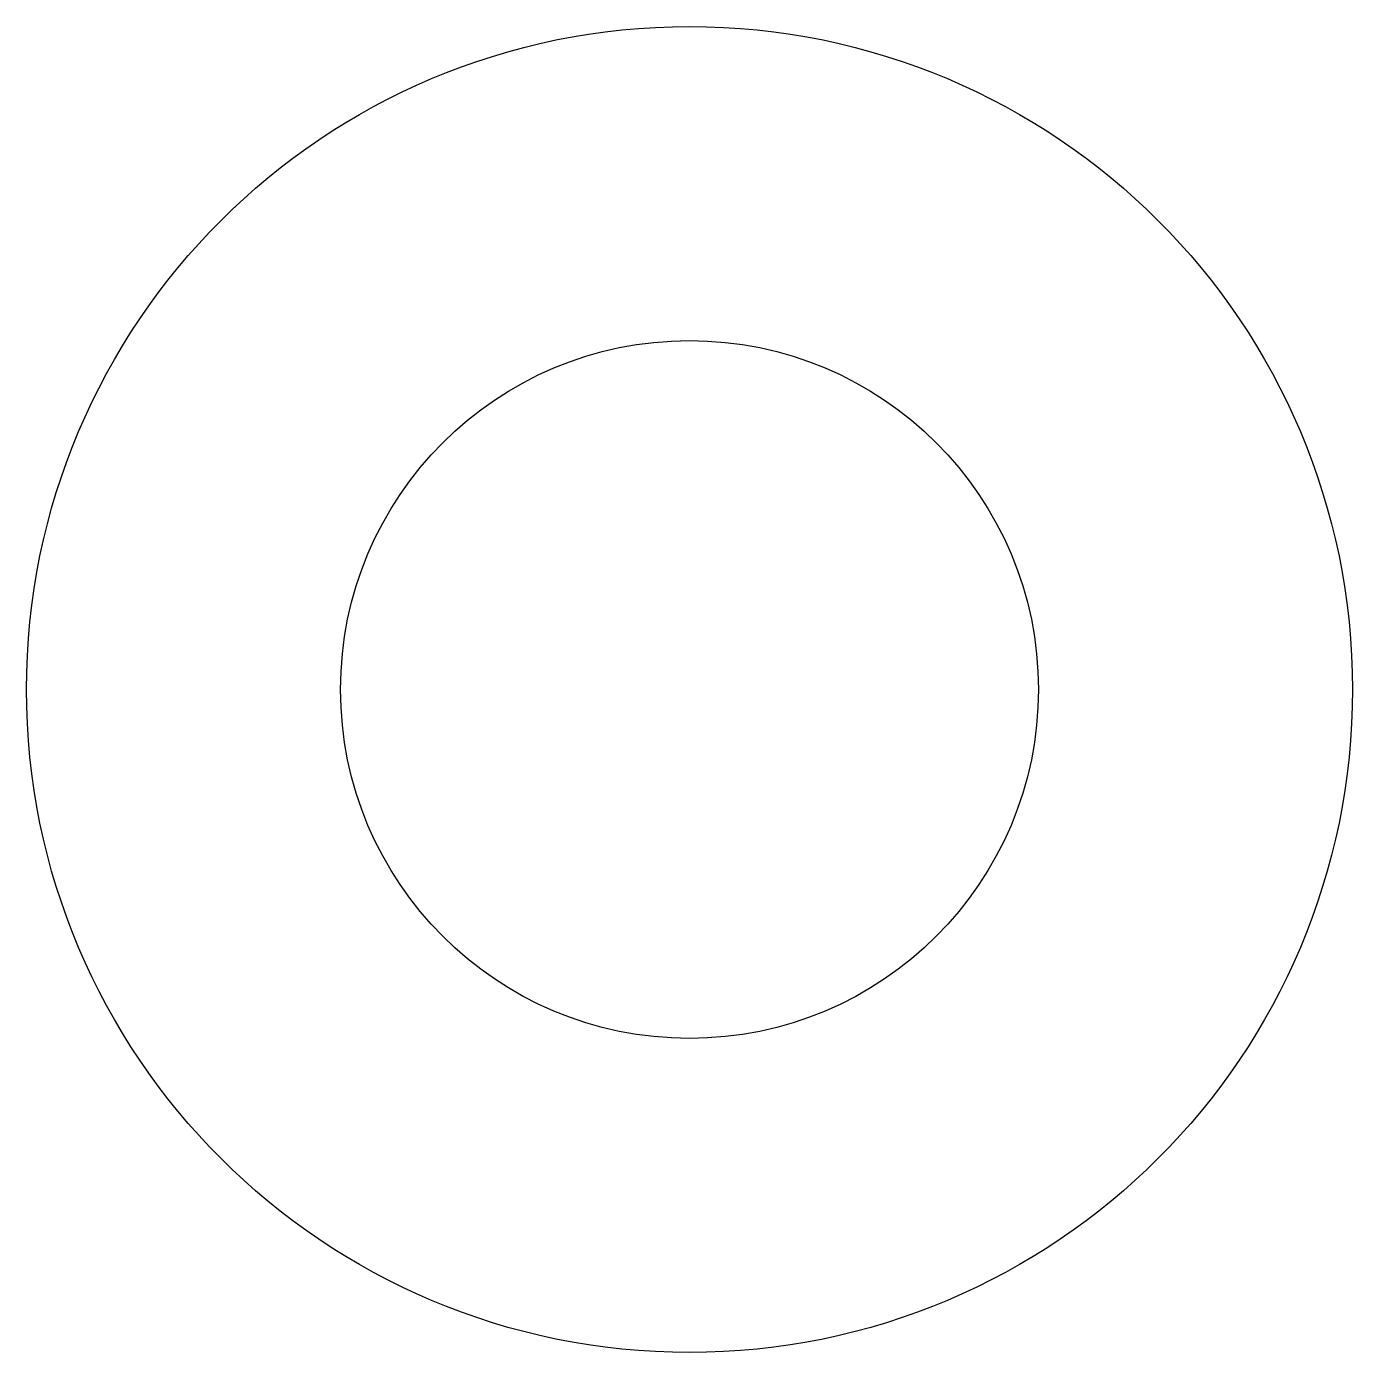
# Model space of a CAD drawing. Header units: millimetres. Extents: x -44.89 to -41.09, y 238.43 to 242.23.
import ezdxf

# ---------------------------------------------------------------- set-up
doc = ezdxf.new("R2010")
doc.units = ezdxf.units.MM
doc.layers.add('Default', color=7, linetype='Continuous')

msp = doc.modelspace()

# ---------------------------------------------------------------- linework, layer by layer
at = {"layer": 'Default', "color": 7, "linetype": 'Continuous'}
for radius in [1.9, 1]:
    msp.add_circle((-42.9936, 240.3305), radius, dxfattribs=at)

doc.saveas('drawing.dxf')
